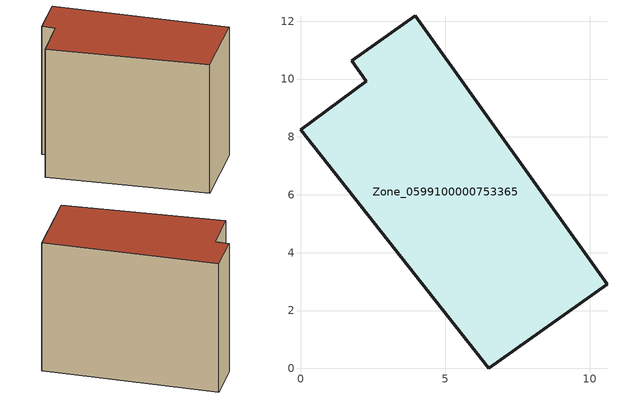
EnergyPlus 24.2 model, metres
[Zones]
Zone_0599100000753365
 floor ground (C_G): 3.97,12.19 10.59,2.9 6.5,0 0,8.25 2.27,9.92 1.77,10.62 z0
 wall outside (C_F): 6.5,0 10.59,2.9 3.97,12.19 1.77,10.62 2.27,9.92 0,8.25 6.5,0 z0:9.16
 roof outside (C_R): 10.59,2.9 3.97,12.19 1.77,10.62 2.27,9.92 0,8.25 6.5,0 z9.16
[BUILDING]
Pand.0599100000753365: North Axis=0; Terrain=City; Loads Convergence Tolerance Value=0.04; Temperature Convergence Tolerance Value=0.4; Solar Distribution=FullExterior; Maximum Number of Warmup Days=25; Minimum Number of Warmup Days=1
[Site:Location]
Rotterdam.The.Hague.AP_ZH_NLD Design_Conditions: Latitude=51.96; Longitude=4.45; Time Zone=1; Elevation=-4.5
[SITE:GROUNDTEMPERATURE:BUILDINGSURFACE]
18, 18, 18, 18, 18, 18, 18, 18, 18, 18, 18, 18
[MATERIAL] Thermal Absorptance=0.9; Solar Absorptance=0.7; Visible Absorptance=0.7
Name | Roughness | Thickness | Conductivity | Density | Specific Heat
G.TI.2006-2014 | MediumSmooth | 0.15 | 0.06 | 540 | 1210
F.TI.2006-2014 | Rough | 0.3 | 0.12 | 1920 | 840
R.TI.2006-2014 | MediumRough | 0.2 | 0.08 | 1500 | 1000
[CONSTRUCTION]
C_G: G.TI.2006-2014
C_F: F.TI.2006-2014
C_R: R.TI.2006-2014
[ZONE]
Zone_0599100000753365: Type=1; Multiplier=1; Ceiling Height=Autocalculate; Volume=Autocalculate; Floor Area=autocalculate; Part of Total Floor Area=Yes
[ZONEINFILTRATION:DESIGNFLOWRATE]
Infil_Zone_0599100000753365: Zone or ZoneList or Space or SpaceList=Zone_0599100000753365; Schedule=AlwaysOn; Design Flow Rate Calculation Method=Flow/Area; Flow Rate per Floor Area=0.0015; Constant Term Coefficient=1; Temperature Term Coefficient=0; Velocity Term Coefficient=0; Velocity Squared Term Coefficient=0
[HVACTEMPLATE:ZONE:IDEALLOADSAIRSYSTEM]
Zone_0599100000753365: Maximum Heating Supply Air Temperature=50; Minimum Cooling Supply Air Temperature=13; Maximum Heating Supply Air Humidity Ratio=0.0156; Minimum Cooling Supply Air Humidity Ratio=0.0077; Heating Limit=NoLimit; Cooling Limit=NoLimit; Dehumidification Control Type=ConstantSensibleHeatRatio; Cooling Sensible Heat Ratio=0.7; Dehumidification Setpoint=60; Humidification Control Type=None; Humidification Setpoint=30; Outdoor Air Method=None; Outdoor Air Flow Rate per Person=0.00944; Outdoor Air Flow Rate per Zone Floor Area=0; Outdoor Air Flow Rate per Zone=0; Demand Controlled Ventilation Type=None; Outdoor Air Economizer Type=NoEconomizer; Heat Recovery Type=None; Sensible Heat Recovery Effectiveness=0.7; Latent Heat Recovery Effectiveness=0.65
[ZONECONTROL:THERMOSTAT]
ThermostatControl_Zone_0599100000753365: Zone or ZoneList=Zone_0599100000753365; Control Type Schedule=DualSetpointControlType; Control 1=Thermostat_Zone_0599100000753365; Temperature Difference Between Cutout And Setpoint=0
[THERMOSTATSETPOINT:DUALSETPOINT]
Thermostat_Zone_0599100000753365: Heating Setpoint Temperature Schedule=HeatingSetpoint_Zone_0599100000753365; Cooling Setpoint Temperature Schedule=CoolingSetpoint_Zone_0599100000753365
[SCHEDULE:COMPACT]
HeatingSetpoint_Zone_0599100000753365: Through: 12/31, For: AllDays, Until: 24:00, 21
CoolingSetpoint_Zone_0599100000753365: Through: 12/31, For: AllDays, Until: 24:00, 24
DualSetpointControlType: Through: 12/31, For: AllDays, Until: 24:00, 4
AlwaysOn: Through: 12/31, For: AllDays, Until: 24:00, 1
